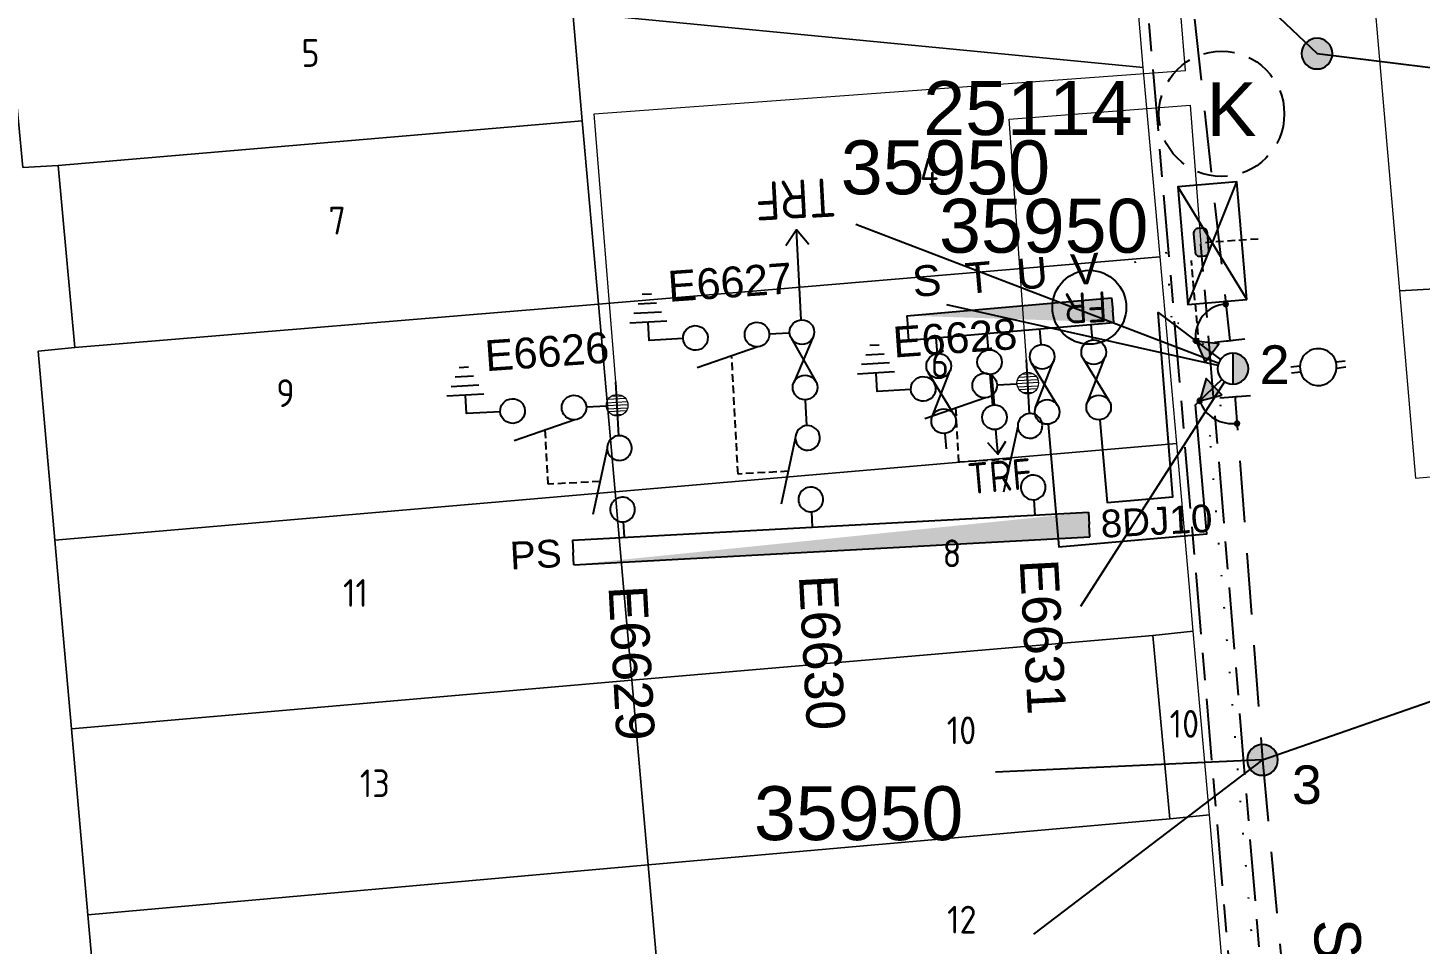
# Model space of a CAD drawing. Header units: metres. Extents: x 317295 to 318227, y 6256675 to 6257944.
# Drawn here: x 317688.6 to 317779, y 6257042 to 6257101.5 of the extents above; entities that cross this region are included whole.
import ezdxf
from ezdxf.enums import TextEntityAlignment as Align

# ---------------------------------------------------------------- set-up
doc = ezdxf.new("R2010")
doc.units = ezdxf.units.M
for name, pattern in [('A', [0]), ('Cable Exist UG', [8.2, 4, -1.2, 1.8, -1.2]), ('Cable New OH', [6, 4, -2]), ('Cable Remove', [2, 0, -2]), ('CENTERX2', [4, 2.5, -0.5, 0.5, -0.5]), ('DASHED', [0.75, 0.5, -0.25]), ('IECLAUG', [3, 2, -1])]:
    doc.linetypes.add(name, pattern=pattern)
doc.layers.get('0').update_dxf_attribs({"color": 6})
for name, color, linetype in [('_User_LV_Exist', 7, 'Continuous'), ('Equip_HV_NEW', 2, 'Continuous'), ('Equip_LV_NEW', 2, 'Continuous'), ('Mains_HV_EXT', 7, 'Continuous'), ('Mains_HV_NEW_U72', 2, 'Continuous'), ('Mains_LV_EXT', 7, 'Continuous'), ('Mains_LV_NEW', 2, 'Continuous'), ('Mains_LV_NEW_E56', 2, 'Continuous'), ('Mains_LV_NEW_Hardwired', 2, 'Continuous'), ('Mains_LV_NEW_T84', 2, 'Continuous'), ('Mains_SL_NEW_C57', 2, 'Continuous'), ('Notes', 7, 'Continuous'), ('Notes_HV_MISC', 7, 'Continuous'), ('Notes_LV_MISC', 7, 'Continuous'), ('Notes_SP_MISC', 7, 'Continuous'), ('OH_Details_SP_MISC', 7, 'Continuous'), ('Sub_LV_EXT', 7, 'Continuous'), ('Sub_LV_NEW', 2, 'Continuous'), ('Sub_SP_NEW', 2, 'Continuous'), ('SupportsOH_SP_TR_HV_LV_SL_EXT', 7, 'Continuous'), ('SupportsOH_SP_TR_HV_LV_SL_NEW', 2, 'Continuous'), ('UG_Details_SP_MISC', 7, 'Continuous')]:
    doc.layers.add(name, color=color, linetype=linetype)
doc.layers.add('Cadastre Land Parcels_SP_EXT', color=9, linetype='Continuous', lineweight=5)
doc.layers.add('Cadastre Roads_SP_EXT', color=9, linetype='Continuous', lineweight=5)
doc.layers.add('UNKNOWN_FEATURES', color=1, linetype='DASHED', plot=False)
doc.styles.add('ARIAL', font='arial.ttf', dxfattribs={"height": 2})
doc.styles.add('iecARIAL', font='arial.ttf', dxfattribs={"height": 2})
doc.styles.add('iecISOCP', font='isocp.shx')
doc.styles.add('IESYMBOL1', font='isocp.shx')
doc.styles.add('ITALICT', font='ITALICT')
doc.styles.add('POLE_LABEL', font='arial.ttf')
doc.styles.get("Standard").update_dxf_attribs({"font": 'arial.ttf'})
doc.styles.add('SWG_LABEL', font='arial.ttf')
doc.styles.add('SWITCH_LABEL', font='arial.ttf', dxfattribs={"height": 2.5})
doc.linetypes.add('Cable New UG', pattern='A,7,-0.25,["x",Standard,S=2,R=0,X=0.2,Y=-0.8],-2.1', length=9.35)

# ---------------------------------------------------------------- blocks, each defined once
blk = doc.blocks.new('POLE_EXT')
blk.add_hatch(color=256).paths.add_polyline_path([(-1, 0, 1), (1, 0, 1)])
blk.add_lwpolyline([(-1, 0, 1), (1, 0, 1)], format="xyb", close=True)
for tag, height, flags, p in [('pNumber', 2.5, 8, (-17.84, 2.067)), ('OWNED_BY', 0.2, 9, (1.355, -0.4)), ('SPECIAL_USE', 0.2, 9, (1.355, -0.8)), ('STATE', 0.2, 9, (1.355, -1)), ('PARENT', 0.2, 9, (1.355, -0.6)), ('cLV', 0.2, 9, (1.355, -1.4)), ('hDepth', 0.2, 9, (1.355, -1.6)), ('hDia', 0.2, 9, (1.355, -1.8)), ('USAGE', 0.2, 9, (1.355, -1.2)), ('cHV', 0.2, 9, (1.355, -2)), ('LBRACKET', 0.2, 9, (1.355, -2.2)), ('LExisting', 0.2, 9, (1.355, -2.4)), ('LANTNUMBER', 0.2, 9, (1.355, -2.6)), ('LOther', 0.2, 9, (1.355, -2.8)), ('cLinedev', 0.2, 9, (1.355, -3.4)), ('LRemove', 0.2, 9, (1.355, -3)), ('LEGEND', 0.2, 9, (1.355, -3.2)), ('LOCATION', 0.2, 9, (1.355, -3.6)), ('pExisting', 0.2, 9, (1.355, -3.8)), ('pFooting', 0.2, 9, (1.355, -4.4)), ('pNew', 0.2, 9, (1.355, -4.6)), ('PFNUMBER', 0.2, 9, (1.355, -4)), ('NEWPFNUMBER', 0.2, 9, (1.355, -4.2)), ('pRelocate', 0.2, 9, (1.355, -5)), ('pRemove', 0.2, 9, (1.355, -5.2)), ('pReplace', 0.2, 9, (1.355, -5.4)), ('cspan', 0.2, 9, (1.355, -6)), ('STREETNAME', 0.2, 9, (1.355, -6.2)), ('SUBURB', 0.2, 9, (1.355, -6.4)), ('pStay', 0.2, 9, (1.355, -5.6)), ('pType', 0.2, 9, (1.355, -5.8)), ('OPERATED_BY', 0.2, 9, (1.355, -7.014)), ('NOTES', 0.2, 9, (1.355, -6.6)), ('MAINTAINED_BY', 0.2, 9, (1.355, -6.814))]:
    blk.add_attdef(tag, text='', height=height, dxfattribs=dict(flags=flags)).set_placement(p, align=Align.MIDDLE_LEFT)
at = {"style": 'POLE_LABEL'}
for tag, height, flags, p in [('ASSET_NUM', 2.5, 8, (2, 2)), ('STRUCTURE_PLANT_NUMBER', 0.2, 9, (1.355, 0.028)), ('STREET_CODE', 0.2, 9, (1.355, -0.2))]:
    blk.add_attdef(tag, text='', height=height, dxfattribs=dict(at, flags=flags)).set_placement(p, align=Align.MIDDLE_LEFT)
at = {"flags": 1}
blk.add_attdef('Z', (1.355, -7.328), '', height=0.2, dxfattribs=at)
blk = doc.blocks.new('SUB_PADMOUNT_NEW')
for p, q in [((-3.84, 1.92), (3.84, -1.92)), ((3.84, 1.92), (-3.84, -1.92))]:
    blk.add_line(p, q)
blk.add_lwpolyline([(-3.84, -1.92), (3.84, -1.92), (3.84, 1.92), (-3.84, 1.92)], close=True)
for tag, height, flags, p in [('ASSET_NUM', 2.5, 8, (2, 2)), ('STREET_CODE', 0.2, 9, (1.5, 0)), ('OPERATING_VOLTAGE', 0.2, 9, (1.5, -0.4)), ('ORIENTATION', 0.2, 9, (1.5, -0.6)), ('OWNED_BY', 0.2, 9, (1.5, -0.8)), ('OPERATED_BY', 0.2, 9, (1.5, -1)), ('NO_PHASES', 0.2, 9, (1.5, -0.2)), ('SECONDARY_VOLTAGE', 0.2, 9, (1.5, -1.6)), ('STATE', 0.2, 9, (1.5, -1.8)), ('CONSTRUCTED_VOLTAGE', 0.2, 9, (1.5, -1.4)), ('MAINTAINED_BY', 0.2, 9, (1.5, -1.2)), ('SUBSTATION_TYPE', 0.2, 9, (1.5, -2.2)), ('SUBURB', 0.2, 9, (1.5, -2.8)), ('USAGE', 0.2, 9, (1.5, -2.4)), ('PARENT', 0.2, 9, (1.5, -2)), ('LEGEND', 0.2, 9, (1.5, -2.6)), ('Z', 0.2, 1, (1.5, -3.6)), ('STREETNAME', 0.2, 9, (1.5, -3)), ('LOCATION', 0.2, 9, (1.5, -3.2)), ('NOTES', 0.2, 9, (1.5, -3.4))]:
    blk.add_attdef(tag, text='', height=height, dxfattribs=dict(flags=flags)).set_placement(p, align=Align.MIDDLE_LEFT)
blk = doc.blocks.new('SWG_SIE_TRF_NOES_NEW')
for p, q in [((7.008, 0.801), (2.793, 1.949)), ((14.679, 0), (20.536, -0.004))]:
    blk.add_line(p, q)
at = {"linetype": 'DASHED'}
blk.add_lwpolyline([(4.901, 1.375), (4.901, 4.638), (12.609, 4.638)], dxfattribs=at)
for points in [[(2.2, 0.011), (1.2, 0.011)], [(19.536, -0.753), (20.536, -0.004), (19.536, 0.747)], [(7.8, 0), (9.453, 0)]]:
    blk.add_lwpolyline(points)
for points in [[(2.998, -0.79, 1), (3.002, 0.81, 1)], [(6.998, -0.798, 1), (7.002, 0.801, 1)]]:
    blk.add_lwpolyline(points, format="xyb", close=True)
at = {"flags": 1}
blk.add_attdef('Z', (0, 0), '', height=0.2, dxfattribs=at)
at = {"style": 'SWITCH_LABEL', "flags": 9}
blk.add_attdef('STREET_CODE', text='', height=0.2, dxfattribs=at).set_placement((0, -0.2), align=Align.MIDDLE_LEFT)
at = {"flags": 9}
for tag, p in [('ORIENTATION', (0, -0.4)), ('SUBURB', (0, -1)), ('USAGE', (0, -0.8)), ('PARENT', (0, -0.6)), ('STREETNAME', (0, -1.2)), ('OWNED_BY', (0.004, -1.886)), ('LOCATION', (0, -1.4)), ('NOTES', (0, -1.6)), ('OPERATED_BY', (-0.002, -2.108)), ('MAINTAINED_BY', (-0.003, -2.315))]:
    blk.add_attdef(tag, text='', height=0.2, dxfattribs=at).set_placement(p, align=Align.MIDDLE_LEFT)
blk = doc.blocks.new('SWG_FUSE_NEW')
for points in [[(1.151, 0.718), (4.044, -0.706)], [(1.16, -0.715), (4.044, 0.727)]]:
    blk.add_lwpolyline(points)
for centre in [(0.8, -0.001), (4.4, 0.01)]:
    blk.add_circle(centre, 0.8)
blk = doc.blocks.new('SWG_SIE_TRF_NEW')
at = {"linetype": 'CENTERX2'}
blk.add_blockref('SWG_SIE_TRF_NOES_NEW', (0, 0), dxfattribs=at)
at = {"linetype": 'CENTERX2', "rotation": 180}
blk.add_blockref('SWG_FUSE_NEW', (14.679, 0), dxfattribs=at)
at = {"style": 'IESYMBOL1'}
blk.add_text('TRF', height=2.5, rotation=89.98256, dxfattribs=at).set_placement((22.515, -0.055), align=Align.MIDDLE_CENTER)
blk = doc.blocks.new('SWG_SIE_SU_NEW')
blk.add_line((5.808, 0.79), (1.594, 1.938))
at = {"linetype": 'A', "lineweight": 0}
for p, q in [((7.981, 0.347), (7.98, -0.368)), ((8.18, -0.584), (8.181, 0.562)), ((8.381, 0.659), (8.379, -0.682)), ((8.579, -0.712), (8.581, 0.688)), ((8.781, 0.659), (8.779, -0.683)), ((8.98, -0.588), (8.981, 0.564)), ((9.181, 0.351), (9.18, -0.376))]:
    blk.add_line(p, q, dxfattribs=at)
at = {"linetype": 'DASHED'}
blk.add_lwpolyline([(3.701, 1.364), (3.701, 4.733), (7.222, 4.733)], dxfattribs=at)
for points in [[(1, 0), (0, 0)], [(6.6, -0.012), (10.1, -0.012)]]:
    blk.add_lwpolyline(points)
for points in [[(1.798, -0.802, 1), (1.802, 0.798, 1)], [(5.798, -0.81, 1), (5.802, 0.79, 1)]]:
    blk.add_lwpolyline(points, format="xyb", close=True)
at = {"linetype": 'A', "lineweight": 0}
blk.add_circle((8.582, -0.012), 0.7, dxfattribs=at)
at = {"style": 'SWG_LABEL', "flags": 8}
blk.add_attdef('ASSET_NUM', text='', height=2.5, rotation=179.95437, dxfattribs=at).set_placement((-2.4, 0.012), align=Align.MIDDLE_LEFT)
at = {"flags": 1}
blk.add_attdef('Z', (0, 0), '', height=0.2, dxfattribs=at)
at = {"style": 'SWITCH_LABEL', "flags": 9}
blk.add_attdef('STREET_CODE', text='', height=0.2, dxfattribs=at).set_placement((0, 0), align=Align.MIDDLE_LEFT)
at = {"flags": 9}
for tag, p in [('ORIENTATION', (0, -0.2)), ('SUBURB', (0, -0.8)), ('STREETNAME', (0, -1)), ('USAGE', (0, -0.6)), ('PARENT', (0, -0.4)), ('OPERATED_BY', (-0.013, -1.84)), ('OWNED_BY', (-0.007, -1.617)), ('LOCATION', (0, -1.2)), ('NOTES', (0, -1.4)), ('MAINTAINED_BY', (-0.015, -2.047))]:
    blk.add_attdef(tag, text='', height=0.2, dxfattribs=at).set_placement(p, align=Align.MIDDLE_LEFT)
blk = doc.blocks.new('SWG_SIE_ES_NEW')
for p, q in [((-5.793, 0.779), (-1.793, 1.926)), ((0.012, -1.212), (2.412, -1.207)), ((0.313, -1.811), (2.113, -1.807)), ((0.614, -2.41), (1.814, -2.408)), ((0.915, -3.01), (1.515, -3.008))]:
    blk.add_line(p, q)
for points in [[(-5.789, -0.821, -1), (-5.793, 0.779, -1)], [(-1.789, -0.813, -1), (-1.793, 0.787, -1)]]:
    blk.add_lwpolyline(points, format="xyb", close=True)
for points in [[(-6.591, -0.023), (-7.891, -0.023)], [(-0.991, -0.012), (1.212, -0.012), (1.212, -1.209)]]:
    blk.add_lwpolyline(points)
at = {"flags": 1}
blk.add_attdef('Z', (0, 0), '', height=0.2, dxfattribs=at)
at = {"style": 'SWITCH_LABEL', "flags": 9}
blk.add_attdef('STREET_CODE', text='', height=0.2, dxfattribs=at).set_placement((0, -0.2), align=Align.MIDDLE_LEFT)
at = {"flags": 9}
for tag, p in [('ORIENTATION', (0, -0.4)), ('SUBURB', (0, -1)), ('USAGE', (0, -0.8)), ('PARENT', (0, -0.6)), ('STREETNAME', (0, -1.2)), ('OWNED_BY', (0.004, -1.783)), ('LOCATION', (0, -1.4)), ('NOTES', (0, -1.6)), ('OPERATED_BY', (-0.003, -2.005)), ('MAINTAINED_BY', (-0.004, -2.212))]:
    blk.add_attdef(tag, text='', height=0.2, dxfattribs=at).set_placement(p, align=Align.MIDDLE_LEFT)
at = {"style": 'ARIAL', "flags": 8}
blk.add_attdef('ASSET_NUM', text='', height=2, dxfattribs=at).set_placement((14.296, -5.086), align=Align.MIDDLE_RIGHT)
blk = doc.blocks.new('FAULT_INDIC_SE')
blk.add_circle((0, 0), 2.4)
at = {"insert": (-1.152, 1.002), "char_height": 2, "width": 2.70423, "attachment_point": 1, "style": 'iecISOCP'}
blk.add_mtext('FR', dxfattribs=at)
blk = doc.blocks.new('*U176')
for p, q in [((-1.6, 0), (-1.6, 33.549)), ((-1.6, 33.549), (-0.8, 33.549)), ((0, 33.549), (-0.8, 33.549)), ((0, 0), (0, 33.549)), ((-1.6, 0), (-0.8, 0)), ((0, 0), (-0.8, 0))]:
    blk.add_line(p, q)
at = {"style": 'ARIAL'}
blk.add_attdef('SWG_TYPE', text='', height=1.8, rotation=90, dxfattribs=at).set_placement((-0.8, 34.294), align=Align.MIDDLE_LEFT)
blk.add_attdef('SUB_TYPE', text='', height=1.8, rotation=90, dxfattribs=at).set_placement((-0.8, -0.757), align=Align.MIDDLE_RIGHT)
blk = doc.blocks.new('HV_STJ_NEW')
blk.add_hatch(color=256).paths.add_polyline_path([(0.906, 0.131, 0.414214), (0.586, 0.451), (-0.586, 0.451, 0.414214), (-0.906, 0.131), (-0.906, -0.131, 0.414214), (-0.586, -0.451), (0.586, -0.451, 0.414214), (0.906, -0.131)])
blk.add_lwpolyline([(-0.906, 0.131), (-0.906, -0.131, 0.414214), (-0.586, -0.451), (0.586, -0.451, 0.414214), (0.906, -0.131), (0.906, 0.131, 0.414214), (0.586, 0.451), (-0.586, 0.451, 0.414214)], format="xyb", close=True)
for tag, flags, p in [('ORIENTATION', 9, (1.5, 0)), ('OWNED_BY', 9, (1.5, -0.8)), ('OPERATED_BY', 9, (1.5, -1)), ('USAGE', 9, (1.5, -0.2)), ('LEGEND', 9, (1.5, -0.4)), ('NOTES', 9, (1.5, -0.6)), ('TYPE', 9, (1.5, -1.4)), ('OPERATING_VOLTAGE', 9, (1.5, -1.6)), ('CONSTRUCTED_VOLTAGE', 9, (1.5, -1.8)), ('MAINTAINED_BY', 9, (1.5, -1.2)), ('Z', 1, (1.5, -2.2)), ('NUMBER_OF_PHASES', 9, (1.5, -2))]:
    blk.add_attdef(tag, text='', height=0.2, dxfattribs=dict(flags=flags)).set_placement(p, align=Align.MIDDLE_LEFT)
blk = doc.blocks.new('TX_LINK_NEW')
h = blk.add_hatch(color=256)
edge = h.paths.add_edge_path()
edge.add_line((2.598, 0.05), (4.601, 0.05))
edge.add_arc((5.4, 0.011), 0.8, 177.23529, 184.40267)
edge.add_line((4.602, -0.05), (2.598, -0.05))
edge.add_arc((1.8, 0), 0.8, 356.41668, 363.58332)
blk.add_line((7.2, 0.013), (7.798, 0.013))
for points in [[(1, 0), (0, 0)], [(2.598, 0.05), (4.601, 0.05)], [(6.2, 0.013), (7.2, 0.013)], [(6.998, -0.587), (7.798, 0.013), (6.998, 0.613)], [(2.598, -0.05), (4.602, -0.05)]]:
    blk.add_lwpolyline(points)
for centre in [(1.8, 0), (5.4, 0.011)]:
    blk.add_circle(centre, 0.8)
for centre, start, end in [((1.8, 0), 356.41668, 3.58332), ((5.4, 0.011), 177.23529, 184.40267)]:
    blk.add_arc(centre, 0.8, start, end)
at = {"style": 'IESYMBOL1'}
blk.add_text('TRF', height=2, rotation=90, dxfattribs=at).set_placement((9.238, 0.013), align=Align.MIDDLE_CENTER)
at = {"flags": 1}
blk.add_attdef('Z', (0, 0), '', height=0.2, dxfattribs=at)
at = {"layer": 'Sub_LV_EXT', "flags": 1}
for tag, p in [('ORIENTATION', (2.14, -1.527)), ('USAGE', (2.14, -1.142)), ('NOTES', (2.14, -3.066))]:
    blk.add_attdef(tag, p, '', height=0.2, dxfattribs=at)
blk = doc.blocks.new('LV_UG_DFUSE_CLOSED_NEW')
for points in [[(1, 0), (0, 0)], [(5.04, 0.726), (2.156, -0.717)], [(5.049, -0.707), (2.156, 0.717)], [(6.2, 0.013), (7.2, 0.013)]]:
    blk.add_lwpolyline(points)
for centre in [(1.8, 0), (5.4, 0.011)]:
    blk.add_circle(centre, 0.8)
for tag, flags, p in [('ACTUAL_STATUS', 9, (1.5, 0)), ('OPERATED_BY', 9, (1.5, -0.6)), ('OWNED_BY', 9, (1.5, -1)), ('CONSTRUCTED_VOLTAGE', 9, (1.5, -0.2)), ('NO_PHASES', 9, (1.5, -0.4)), ('MAINTAINED_BY', 9, (1.5, -0.8)), ('OPERATING_VOLTAGE', 9, (1.5, -1.2)), ('ORIENTATION', 9, (1.5, -1.4)), ('STATE', 9, (1.5, -1.6)), ('SWITCH_TYPE', 9, (1.5, -1.8)), ('Z', 1, (1.5, -2.4)), ('USAGE', 9, (1.5, -2)), ('NOTES', 9, (1.5, -2.2))]:
    blk.add_attdef(tag, text='', height=0.2, dxfattribs=dict(flags=flags)).set_placement(p, align=Align.MIDDLE_LEFT)
blk = doc.blocks.new('*U177')
at = {"layer": 'Sub_LV_NEW'}
for p, q in [((-1.6, 0), (-1.6, 13.356)), ((-1.6, 13.356), (-0.8, 13.356)), ((0, 13.356), (-0.8, 13.356)), ((0, 0), (0, 13.356)), ((-1.6, 0), (-0.8, 0)), ((0, 0), (-0.8, 0))]:
    blk.add_line(p, q, dxfattribs=at)
blk = doc.blocks.new('POLE_REPLACE_NEW')
for tag, height, flags, p in [('ASSET_NUM', 2.5, 8, (2, 2)), ('STREET_CODE', 0.2, 9, (1.5, 0)), ('OWNED_BY', 0.2, 9, (1.5, -0.2)), ('SPECIAL_USE', 0.2, 9, (1.5, -0.6)), ('STATE', 0.2, 9, (1.5, -0.8)), ('USAGE', 0.2, 9, (1.5, -1)), ('PARENT', 0.2, 9, (1.5, -0.4)), ('cLV', 0.2, 9, (1.5, -1.2)), ('cHV', 0.2, 9, (1.5, -1.8)), ('hDepth', 0.2, 9, (1.5, -1.4)), ('hDia', 0.2, 9, (1.5, -1.6)), ('LBRACKET', 0.2, 9, (1.5, -2)), ('LExisting', 0.2, 9, (1.5, -2.2)), ('LANTNUMBER', 0.2, 9, (1.5, -2.4)), ('LOther', 0.2, 9, (1.5, -2.6)), ('LRemove', 0.2, 9, (1.5, -2.8)), ('cLinedev', 0.2, 9, (1.5, -3.2)), ('pExisting', 0.2, 9, (1.5, -3.4)), ('LEGEND', 0.2, 9, (1.5, -3)), ('PFNUMBER', 0.2, 9, (1.5, -3.6)), ('pFooting', 0.2, 9, (1.5, -4)), ('pNew', 0.2, 9, (1.5, -4.2)), ('pNumber', 0.2, 9, (1.5, -4.4)), ('pRelocate', 0.2, 9, (1.5, -4.6)), ('NEWPFNUMBER', 0.2, 9, (1.5, -3.8)), ('pRemove', 0.2, 9, (1.5, -4.8)), ('pReplace', 0.2, 9, (1.5, -5)), ('pStay', 0.2, 9, (1.5, -5.2)), ('pType', 0.2, 9, (1.5, -5.4)), ('cspan', 0.2, 9, (1.5, -5.6)), ('SUBURB', 0.2, 9, (1.5, -5.8)), ('STREETNAME', 0.2, 9, (1.5, -6)), ('LOCATION', 0.2, 9, (1.5, -6.2)), ('NOTES', 0.2, 9, (1.5, -6.4)), ('Z', 0.2, 1, (1.5, -7)), ('OPERATED_BY', 0.2, 9, (1.5, -6.6)), ('MAINTAINED_BY', 0.2, 9, (1.5, -6.8))]:
    blk.add_attdef(tag, text='', height=height, dxfattribs=dict(flags=flags)).set_placement(p, align=Align.MIDDLE_LEFT)
at = {"style": 'POLE_LABEL', "flags": 9}
blk.add_attdef('STRUCTURE_PLANT_NUMBER', text='', height=0.2, dxfattribs=at).set_placement((1.5, 0.242), align=Align.MIDDLE_LEFT)
blk.add_wipeout([(0, 1), (-0.125, 0.992), (-0.249, 0.969), (-0.368, 0.93), (-0.482, 0.876), (-0.588, 0.809), (-0.685, 0.729), (-0.771, 0.637), (-0.844, 0.536), (-0.905, 0.426), (-0.951, 0.309), (-0.982, 0.187), (-0.998, 0.063), (-0.998, -0.063), (-0.982, -0.187), (-0.951, -0.309), (-0.905, -0.426), (-0.844, -0.536), (-0.771, -0.637), (-0.685, -0.729), (-0.588, -0.809), (-0.482, -0.876), (-0.368, -0.93), (-0.249, -0.969), (-0.125, -0.992), (0, -1), (0.125, -0.992), (0.249, -0.969), (0.368, -0.93), (0.482, -0.876), (0.588, -0.809), (0.685, -0.729), (0.771, -0.637), (0.844, -0.536), (0.905, -0.426), (0.951, -0.309), (0.982, -0.187), (0.998, -0.063), (0.998, 0.063), (0.982, 0.187), (0.951, 0.309), (0.905, 0.426), (0.844, 0.536), (0.771, 0.637), (0.685, 0.729), (0.588, 0.809), (0.482, 0.876), (0.368, 0.93), (0.249, 0.969), (0.125, 0.992)])
h = blk.add_hatch(color=256)
edge = h.paths.add_edge_path()
edge.add_arc((0, 0), 1, 270, 450)
edge.add_line((0, 1), (0, -1))
blk.add_lwpolyline([(0, 1), (0, -1)])
at = {"lineweight": -3}
blk.add_arc((0, 0), 1, 90, 270, dxfattribs=at)
blk.add_arc((0, 0), 1, 270, 90)
blk = doc.blocks.new('UGOH_NEW')
blk.add_hatch(color=256).paths.add_polyline_path([(-0.753, 1.698), (0.747, 1.698), (-0.003, 2.997)])
at = {"color": 1}
blk.add_lwpolyline([(-0.753, 1.698), (0.747, 1.698), (-0.003, 2.997)], close=True, dxfattribs=at)
for tag, flags, p in [('CONSTRUCTED_VOLTAGE', 9, (1.5, 0)), ('OPERATING_VOLTAGE', 9, (1.5, -0.2)), ('ORIENTATION', 9, (1.5, -0.4)), ('STATE', 9, (1.5, -0.6)), ('OWNED_BY', 9, (1.5, -1)), ('USAGE', 9, (1.5, -0.8)), ('ACTUAL_STATUS', 9, (1.5, -1.6)), ('OPERATED_BY', 9, (1.5, -1.2)), ('MAINTAINED_BY', 9, (1.5, -1.4)), ('NUMBER_OF_PHASES', 9, (1.5, -1.8)), ('TYPE', 1, (1.5, -2))]:
    blk.add_attdef(tag, text='', height=0.2, dxfattribs=dict(flags=flags)).set_placement(p, align=Align.MIDDLE_LEFT)
blk = doc.blocks.new('End Shackle_NEW')
at = {"flags": 9}
for tag, p in [('OPERATING_VOLTAGE', (0, -0.6)), ('ORIENTATION', (0, -0.8)), ('OWNED_BY', (0, -1)), ('STATE', (0, -1.2)), ('USAGE', (0, -1.4)), ('NOTES', (0, -1.6)), ('MAINTAINED_BY', (0, -1.814)), ('OPERATED_BY', (0, -2.014))]:
    blk.add_attdef(tag, text='', height=0.2, dxfattribs=at).set_placement(p, align=Align.MIDDLE_LEFT)
blk.add_wipeout([(-0.253, 0), (-0.253, 1.815), (0.253, 1.815), (0.253, 0)])
blk.add_line((1, 1.815), (-1, 1.815))
at = {"flags": 1}
blk.add_attdef('Z', (0, 0), '', height=0.2, dxfattribs=at)
at = {"flags": 9}
for tag, p in [('CONNECTOR_TYPE', (0, 0)), ('CONSTRUCTED_VOLTAGE', (0, -0.2)), ('NO_PHASES', (0, -0.4))]:
    blk.add_attdef(tag, text='', height=0.2, dxfattribs=at).set_placement(p, align=Align.MIDDLE_LEFT)
blk = doc.blocks.new('BOND POINT')
blk.add_hatch(color=256).paths.add_polyline_path([(-1, 0, 1), (1, 0, 1)])
blk.add_lwpolyline([(-1, 0, 1), (1, 0, 1)], format="xyb", close=True)
blk = doc.blocks.new('*U182')
for p, q in [((-4.273, 0.033), (-4.771, 0.017)), ((-2.31, 0.094), (-1.812, 0.11)), ((-4.262, -0.299), (-4.76, -0.314)), ((-2.299, -0.238), (-1.802, -0.222))]:
    blk.add_line(p, q)
blk.add_lwpolyline([(-2.291, -0.071, 1), (-4.282, -0.133, 1)], format="xyb", close=True)
at = {"flags": 9}
for tag, p in [('ACTUAL_STATUS', (0, 0)), ('OPERATING_VOLTAGE', (0, -0.6)), ('ORIENTATION', (0, -0.8)), ('CONSTRUCTED_VOLTAGE', (0, -0.2)), ('NO_PHASES', (0, -0.4)), ('OWNED_BY', (0, -1)), ('STATE', (0, -1.2)), ('SWITCH_TYPE', (0, -1.4)), ('USAGE', (0, -1.6)), ('LEGEND', (0, -1.8)), ('NOTES', (0, -2))]:
    blk.add_attdef(tag, text='', height=0.2, dxfattribs=at).set_placement(p, align=Align.MIDDLE_LEFT)
at = {"flags": 1}
blk.add_attdef('Z', (0, 0), '', height=0.2, dxfattribs=at)

msp = doc.modelspace()

# ---------------------------------------------------------------- hatches: boundary and pattern name
at = {"layer": 'Equip_HV_NEW', "linetype": 'CENTERX2'}
h = msp.add_hatch(color=256, dxfattribs=at)
h.dxf.hatch_style = 1
h.paths.add_polyline_path([(317757.522, 6257068.44), (317757.436, 6257070.037), (317724.022, 6257066.635)])
at = {"layer": 'Equip_LV_NEW', "linetype": 'Continuous'}
h = msp.add_hatch(color=256, dxfattribs=at)
h.dxf.hatch_style = 1
h.paths.add_polyline_path([(317759.078, 6257082.364), (317758.939, 6257083.958), (317745.633, 6257082.797)])

# ---------------------------------------------------------------- linework, layer by layer
at = {"layer": '_User_LV_Exist', "color": 2, "linetype": 'Cable Remove'}
msp.add_lwpolyline([(317766.525, 6257079.57), (317762.839, 6257082.668), (317762.511, 6257086.879), (317759.507, 6257085.975)], dxfattribs=at)
at = {"layer": 'Cadastre Land Parcels_SP_EXT', "linetype": 'Continuous'}
for points in [[(317760.225, 6257107.938), (317760.13, 6257108.558), (317759.958, 6257109.163), (317759.707, 6257109.74), (317759.385, 6257110.28), (317758.997, 6257110.773), (317758.548, 6257111.213), (317758.046, 6257111.593), (317757.5, 6257111.903), (317756.913, 6257112.142), (317722.069, 6257123.717), (317722.73, 6257116.193), (317723.591, 6257106.42), (317723.946, 6257102.485), (317760.987, 6257098.899), (317760.225, 6257107.938)], [(317723.946, 6257102.485), (317723.591, 6257106.42), (317687.114, 6257104.387), (317688.247, 6257092.406), (317690.538, 6257092.546), (317724.554, 6257095.452), (317723.946, 6257102.485)], [(317830.577, 6257087.379), (317778.874, 6257104.612), (317778.458, 6257104.719), (317778.032, 6257104.728), (317777.613, 6257104.651), (317777.217, 6257104.495), (317776.86, 6257104.263), (317776.555, 6257103.966), (317776.315, 6257103.614), (317776.148, 6257103.223), (317776.062, 6257102.807), (317776.059, 6257102.381), (317777.62, 6257084.41), (317830.577, 6257087.379)], [(317760.987, 6257098.899), (317723.946, 6257102.485), (317724.554, 6257095.452), (317725.615, 6257083.539), (317762.09, 6257086.61), (317760.987, 6257098.899)], [(317725.615, 6257083.539), (317724.554, 6257095.452), (317690.538, 6257092.546), (317691.627, 6257080.732), (317725.615, 6257083.539)], [(317763.161, 6257074.49), (317762.09, 6257086.61), (317725.615, 6257083.539), (317726.697, 6257071.351), (317763.161, 6257074.49)], [(317726.697, 6257071.351), (317725.615, 6257083.539), (317691.627, 6257080.732), (317689.232, 6257080.487), (317690.319, 6257068.223), (317726.697, 6257071.351)], [(317727.287, 6257064.695), (317727.781, 6257059.128), (317761.614, 6257062.04), (317764.234, 6257062.311), (317763.961, 6257065.41), (317763.161, 6257074.49), (317726.697, 6257071.351), (317727.287, 6257064.695)], [(317690.693, 6257063.994), (317691.404, 6257055.982), (317727.781, 6257059.128), (317727.287, 6257064.695), (317726.697, 6257071.351), (317690.319, 6257068.223), (317690.693, 6257063.994)], [(317764.234, 6257062.311), (317761.614, 6257062.04), (317762.711, 6257050.138), (317765.282, 6257050.383), (317764.234, 6257062.311)], [(317761.614, 6257062.04), (317727.781, 6257059.128), (317728.845, 6257047.136), (317762.711, 6257050.138), (317761.614, 6257062.04)], [(317692.472, 6257043.911), (317728.845, 6257047.136), (317727.781, 6257059.128), (317691.404, 6257055.982), (317692.472, 6257043.911)], [(317766.321, 6257038.246), (317765.282, 6257050.383), (317762.711, 6257050.138), (317728.845, 6257047.136), (317729.908, 6257035.122), (317766.321, 6257038.246)], [(317693.528, 6257032), (317729.908, 6257035.122), (317728.845, 6257047.136), (317692.472, 6257043.911), (317693.528, 6257032)]]:
    msp.add_lwpolyline(points, close=True, dxfattribs=at)
msp.add_lwpolyline([(317830.577, 6257087.379), (317777.62, 6257084.41), (317778.676, 6257072.243), (317781.63, 6257072.506)], dxfattribs=at)
at = {"layer": 'Cadastre Roads_SP_EXT', "linetype": 'Continuous'}
msp.add_lwpolyline([(317697.869, 6256983.018), (317696.78, 6256995.296), (317695.694, 6257007.556), (317694.609, 6257019.808), (317693.528, 6257032), (317692.472, 6257043.911), (317691.404, 6257055.982), (317690.693, 6257063.994), (317690.319, 6257068.223), (317689.232, 6257080.487), (317691.627, 6257080.732), (317690.538, 6257092.546), (317688.247, 6257092.406), (317687.114, 6257104.387)], dxfattribs=at)
at = {"layer": 'Mains_HV_EXT', "linetype": 'Cable Exist UG', "flags": 128}
msp.add_lwpolyline([(317775.731, 6256954.92), (317764.736, 6257087.443), (317764.736, 6257087.443)], dxfattribs=at)
at = {"layer": 'Mains_HV_NEW_U72', "color": 2, "linetype": 'Cable New UG', "lineweight": 0, "flags": 128}
for points in [[(317726.747, 6257078.498), (317725.347, 6257095.894), (317763.743, 6257098.705), (317763.414, 6257102.656)], [(317753.409, 6257079.935), (317752.289, 6257095.563), (317764.046, 6257096.466), (317764.736, 6257087.443)]]:
    msp.add_lwpolyline(points, dxfattribs=at)
at = {"layer": 'Mains_LV_EXT', "linetype": 'Cable Remove'}
msp.add_lwpolyline([(317769.239, 6257028.19), (317765.322, 6257074.943), (317766.4, 6257078.122)], dxfattribs=at)
at = {"layer": 'Mains_LV_NEW_E56', "color": 2, "linetype": 'Cable New OH'}
for points in [[(317763.648, 6257108.017), (317766.813, 6257079.354)], [(317766.813, 6257079.354), (317768.733, 6257053.958)], [(317768.733, 6257053.958), (317772.296, 6257015.844)]]:
    msp.add_lwpolyline(points, dxfattribs=at)
at = {"layer": 'Mains_LV_NEW_Hardwired', "color": 2, "linetype": 'Continuous'}
for centre, radius, start, end in [((317766.508, 6257081.425), 2.133, 94.26265, 186.80577), ((317766.724, 6257077.976), 2.182, 198.5868, 280.12836)]:
    msp.add_arc(centre, radius, start, end, dxfattribs=at).dxf.unprotected_set("ltscale", 0)
at = {"layer": 'Mains_LV_NEW_T84', "color": 2, "linetype": 'Cable New UG'}
for points in [[(317758.254, 6257075.046), (317758.636, 6257070.662), (317762.9, 6257071.034), (317761.968, 6257082.992), (317766.813, 6257079.354)], [(317754.908, 6257074.753), (317755.516, 6257067.79), (317765.113, 6257068.627), (317764.381, 6257077.017), (317766.813, 6257079.354)]]:
    msp.add_lwpolyline(points, dxfattribs=at)
at = {"layer": 'Mains_SL_NEW_C57', "color": 2, "linetype": 'Cable New OH'}
msp.add_lwpolyline([(317763.648, 6257108.017), (317766.813, 6257079.354), (317768.733, 6257053.958), (317772.296, 6257015.844)], dxfattribs=at)
at = {"layer": 'Notes_SP_MISC', "color": 0, "linetype": 'Continuous'}
for p, q in [((317772.272, 6257099.811), (317790.895, 6257097.524)), ((317766.813, 6257079.354), (317742.332, 6257088.709)), ((317766.813, 6257079.354), (317748.237, 6257083.511)), ((317766.813, 6257079.354), (317756.92, 6257063.909)), ((317768.733, 6257053.958), (317783.196, 6257059.004)), ((317768.733, 6257053.958), (317751.395, 6257053.166)), ((317768.733, 6257053.958), (317753.855, 6257042.653))]:
    msp.add_line(p, q, dxfattribs=at)
at = {"layer": 'Notes_SP_MISC', "color": 2, "linetype": 'IECLAUG'}
msp.add_circle((317766.08, 6257095.897), 4.069, dxfattribs=at)
at = {"layer": 'OH_Details_SP_MISC', "color": 7, "linetype": 'Continuous', "flags": 128}
msp.add_lwpolyline([(317763.648, 6257108.017), (317772.272, 6257099.811)], dxfattribs=at)
at = {"layer": 'UG_Details_SP_MISC', "color": 7, "linetype": 'Cable Exist UG', "flags": 128}
msp.add_lwpolyline([(317756.18, 6257164.153), (317756.254, 6257161.779), (317766.702, 6257038.961)], dxfattribs=at)
at = {"layer": 'UNKNOWN_FEATURES'}
for points in [[(317768.445, 6257087.773), (317765.032, 6257087.535)], [(317764.615, 6257080.836), (317764.55, 6257081.566), (317764.118, 6257086.387)]]:
    msp.add_lwpolyline(points, dxfattribs=at)

# ---------------------------------------------------------------- block references
at = {"layer": 'Equip_HV_NEW', "linetype": 'CENTERX2'}
ref = msp.add_blockref('SWG_SIE_TRF_NEW', (317739.574, 6257067.873), dxfattribs=dict(at, rotation=93.08403082799259))
ref.add_attrib('ASSET_NUM', 'E6630', dxfattribs={"layer": '0', "height": 2.5, "rotation": 273.0384, "style": 'SWG_LABEL'}).set_placement((317739.876, 6257065.979), align=Align.MIDDLE_LEFT)
at = {"layer": 'Equip_HV_NEW', "linetype": 'Cable New UG', "lineweight": 0, "rotation": 94.65208138739952}
msp.add_blockref('HV_STJ_NEW', (317764.754, 6257087.566), dxfattribs=at)
at = {"layer": 'Equip_HV_NEW', "linetype": 'CENTERX2'}
ref = msp.add_blockref('SWG_SIE_ES_NEW', (317730.128, 6257081.24), dxfattribs=dict(at, rotation=183.0840308279926))
ref.add_attrib('ASSET_NUM', 'E6627', dxfattribs={"layer": '0', "height": 2, "rotation": 4, "style": 'ARIAL'}).set_placement((317738.182, 6257085.254), align=Align.MIDDLE_RIGHT)
at = {"layer": 'Equip_HV_NEW', "linetype": 'CENTERX2', "rotation": 183.0840308279926}
msp.add_blockref('FAULT_INDIC_SE', (317757.488, 6257083.341), dxfattribs=at)
at = {"layer": 'Equip_HV_NEW', "linetype": 'CENTERX2'}
ref = msp.add_blockref('SWG_SIE_ES_NEW', (317744.914, 6257077.933), dxfattribs=dict(at, rotation=183.0840308279926))
ref.add_attrib('ASSET_NUM', 'E6628', dxfattribs={"layer": '0', "height": 2, "rotation": 4, "style": 'ARIAL'}).set_placement((317752.794, 6257081.636), align=Align.MIDDLE_RIGHT)
ref = msp.add_blockref('SWG_SIE_ES_NEW', (317718.251, 6257076.497), dxfattribs=dict(at, rotation=183.0840308279926))
ref.add_attrib('ASSET_NUM', 'E6626', dxfattribs={"layer": '0', "height": 2, "rotation": 4, "style": 'ARIAL'}).set_placement((317726.302, 6257080.749), align=Align.MIDDLE_RIGHT)
ref = msp.add_blockref('SWG_SIE_SU_NEW', (317753.941, 6257069.849), dxfattribs=dict(at, rotation=93.08403082799259))
ref.add_attrib('ASSET_NUM', 'E6631', dxfattribs={"layer": '0', "height": 2.5, "rotation": 273.0384, "style": 'SWG_LABEL'}).set_placement((317754.211, 6257066.997), align=Align.MIDDLE_LEFT)
ref = msp.add_blockref('SWG_SIE_SU_NEW', (317727.279, 6257068.412), dxfattribs=dict(at, rotation=93.08403082799259))
ref.add_attrib('ASSET_NUM', 'E6629', dxfattribs={"layer": '0', "height": 2.5, "rotation": 273.0384, "style": 'SWG_LABEL'}).set_placement((317727.515, 6257065.29), align=Align.MIDDLE_LEFT)
at = {"layer": 'Equip_HV_NEW', "linetype": 'CENTERX2', "rotation": 273.0840308279925}
msp.add_blockref('*U176', (317724.019, 6257066.631), dxfattribs=at).add_auto_attribs({'SUB_TYPE': 'PS', 'SWG_TYPE': '8DJ10'})
at = {"layer": 'Equip_LV_NEW', "linetype": 'Cable New UG'}
for name, p, rotation in [('*U177', (317745.772, 6257081.203), 274.9853588303925), ('LV_UG_DFUSE_CLOSED_NEW', (317754.27, 6257081.924), 274.9853588303925), ('LV_UG_DFUSE_CLOSED_NEW', (317757.615, 6257082.218), 274.9853588303925), ('LV_UG_DFUSE_CLOSED_NEW', (317747.551, 6257081.326), 274.9853588303925), ('TX_LINK_NEW', (317750.854, 6257081.579), 274.9853588303925), ('UGOH_NEW', (317766.813, 6257079.354), 53.09879910762797), ('UGOH_NEW', (317766.813, 6257079.354), 133.8465267579678)]:
    msp.add_blockref(name, p, dxfattribs=dict(at, rotation=rotation))
at = {"layer": 'Equip_LV_NEW', "xscale": 1.2, "yscale": 1.2, "zscale": 1.2, "rotation": 184.7636416551141}
msp.add_blockref('*U182', (317768.436, 6257079.01), dxfattribs=at)
at = {"layer": 'Mains_LV_NEW_Hardwired', "color": 2, "linetype": 'Continuous', "xscale": 0.15, "yscale": 0.15, "zscale": 0.15}
for p in [(317766.35, 6257083.552), (317764.391, 6257081.173), (317764.648, 6257077.274), (317767.083, 6257075.805)]:
    msp.add_blockref('BOND POINT', p, dxfattribs=at).dxf.unprotected_set("ltscale", 0)
at = {"layer": 'Sub_SP_NEW', "linetype": 'Continuous'}
ref = msp.add_blockref('SUB_PADMOUNT_NEW', (317765.48, 6257087.505), dxfattribs=dict(at, rotation=94.87206772277185))
ref.add_attrib('ASSET_NUM', '35950', dxfattribs={"layer": '0', "height": 3.5}).set_placement((317747.732, 6257088.633), align=Align.MIDDLE_LEFT)
at = {"layer": 'SupportsOH_SP_TR_HV_LV_SL_EXT'}
for p in [(317772.272, 6257099.811), (317768.733, 6257053.958)]:
    msp.add_blockref('POLE_EXT', p, dxfattribs=at)
at = {"layer": 'SupportsOH_SP_TR_HV_LV_SL_EXT', "color": 7, "linetype": 'Continuous'}
ref = msp.add_blockref('POLE_EXT', (317768.733, 6257053.958), dxfattribs=at)
ref.add_attrib('pNumber', '3', dxfattribs={"height": 2.5}).set_placement((317770.645, 6257052.351), align=Align.MIDDLE_LEFT)

# ---------------------------------------------------------------- texts
at = {"layer": 'Cadastre Land Parcels_SP_EXT', "style": 'iecISOCP'}
for s, p in [('5', (317706.332, 6257098.949)), ('4', (317746.488, 6257091.242)), ('7', (317708.083, 6257088.067)), ('6', (317747.205, 6257078.781)), ('9', (317704.698, 6257076.866)), ('8', (317747.961, 6257066.466)), ('11', (317709.03, 6257063.896)), ('10', (317748.231, 6257054.978)), ('10', (317762.7, 6257055.399)), ('13', (317710.126, 6257051.539)), ('12', (317748.254, 6257042.689))]:
    msp.add_text(s, height=1.8, dxfattribs=at).set_placement(p)
at = {"layer": 'Equip_LV_NEW', "char_height": 2, "width": 1.13185, "attachment_point": 1, "style": 'iecARIAL'}
for s, insert, rotation in [('U', (317752.682, 6257086.459), 4.98536), ('V', (317756.22, 6257086.77), 3.63169), ('S', (317745.916, 6257085.991), 4.98536), ('T', (317749.351, 6257086.199), 4.98536)]:
    msp.add_mtext(s, dxfattribs=dict(at, insert=insert, rotation=rotation))
at = {"layer": 'Notes', "insert": (317774.07, 6257035.76), "char_height": 3, "attachment_point": 5, "rotation": 274.20959, "style": 'ITALICT'}
msp.add_mtext('{\\fStylus BT|b0|i0|c0|p34;STREET }', dxfattribs=at)
at = {"layer": 'Notes_HV_MISC', "color": 2, "linetype": 'Cable New UG', "lineweight": 0, "insert": (317735.711, 6257052.25), "char_height": 3.5, "attachment_point": 1, "style": 'iecARIAL'}
msp.add_mtext_dynamic_manual_height_columns('35950', width=29.0459, gutter_width=10, heights=[0], dxfattribs=at)
at = {"layer": 'Notes_LV_MISC', "color": 2, "linetype": 'Cable New UG', "insert": (317741.35, 6257094.174), "char_height": 3.5, "attachment_point": 1, "style": 'iecARIAL'}
msp.add_mtext_dynamic_manual_height_columns('35950', width=19.04048, gutter_width=10, heights=[0], dxfattribs=at)
at = {"layer": 'Notes_SP_MISC', "color": 2, "linetype": 'Cable New UG', "char_height": 3.5, "attachment_point": 1, "style": 'iecARIAL'}
for s, heights, insert in [('25114', [0], (317746.709, 6257098.021)), ('K', [2.781], (317765.088, 6257097.95))]:
    msp.add_mtext_dynamic_manual_height_columns(s, width=19.04048, gutter_width=10, heights=heights, dxfattribs=dict(at, insert=insert))

# ---------------------------------------------------------------- next in the draw order: block references
at = {"layer": 'Mains_LV_NEW', "color": 2, "linetype": 'Cable New OH', "rotation": 184.3222892672737}
msp.add_blockref('End Shackle_NEW', (317766.813, 6257079.354), dxfattribs=at).dxf.unprotected_set("ltscale", 0)

# ---------------------------------------------------------------- next in the draw order: block references
msp.add_blockref('End Shackle_NEW', (317766.813, 6257079.354), dxfattribs=at).dxf.unprotected_set("ltscale", 0)

# ---------------------------------------------------------------- next in the draw order: block references
at = {"layer": 'Mains_LV_NEW', "color": 2, "linetype": 'Cable New OH', "rotation": 6.38517978297159}
msp.add_blockref('End Shackle_NEW', (317766.803, 6257079.36), dxfattribs=at).dxf.unprotected_set("ltscale", 0)

# ---------------------------------------------------------------- next in the draw order: block references
at = {"layer": 'SupportsOH_SP_TR_HV_LV_SL_EXT'}
msp.add_blockref('POLE_EXT', (317766.813, 6257079.354), dxfattribs=at)

# ---------------------------------------------------------------- next in the draw order: block references
at = {"layer": 'SupportsOH_SP_TR_HV_LV_SL_NEW', "color": 7, "linetype": 'Continuous'}
ref = msp.add_blockref('POLE_REPLACE_NEW', (317766.813, 6257079.354), dxfattribs=at)
ref.add_attrib('pNumber', '2', dxfattribs={"height": 2.5}).set_placement((317768.55, 6257079.622), align=Align.MIDDLE_LEFT)

doc.saveas('drawing.dxf')
